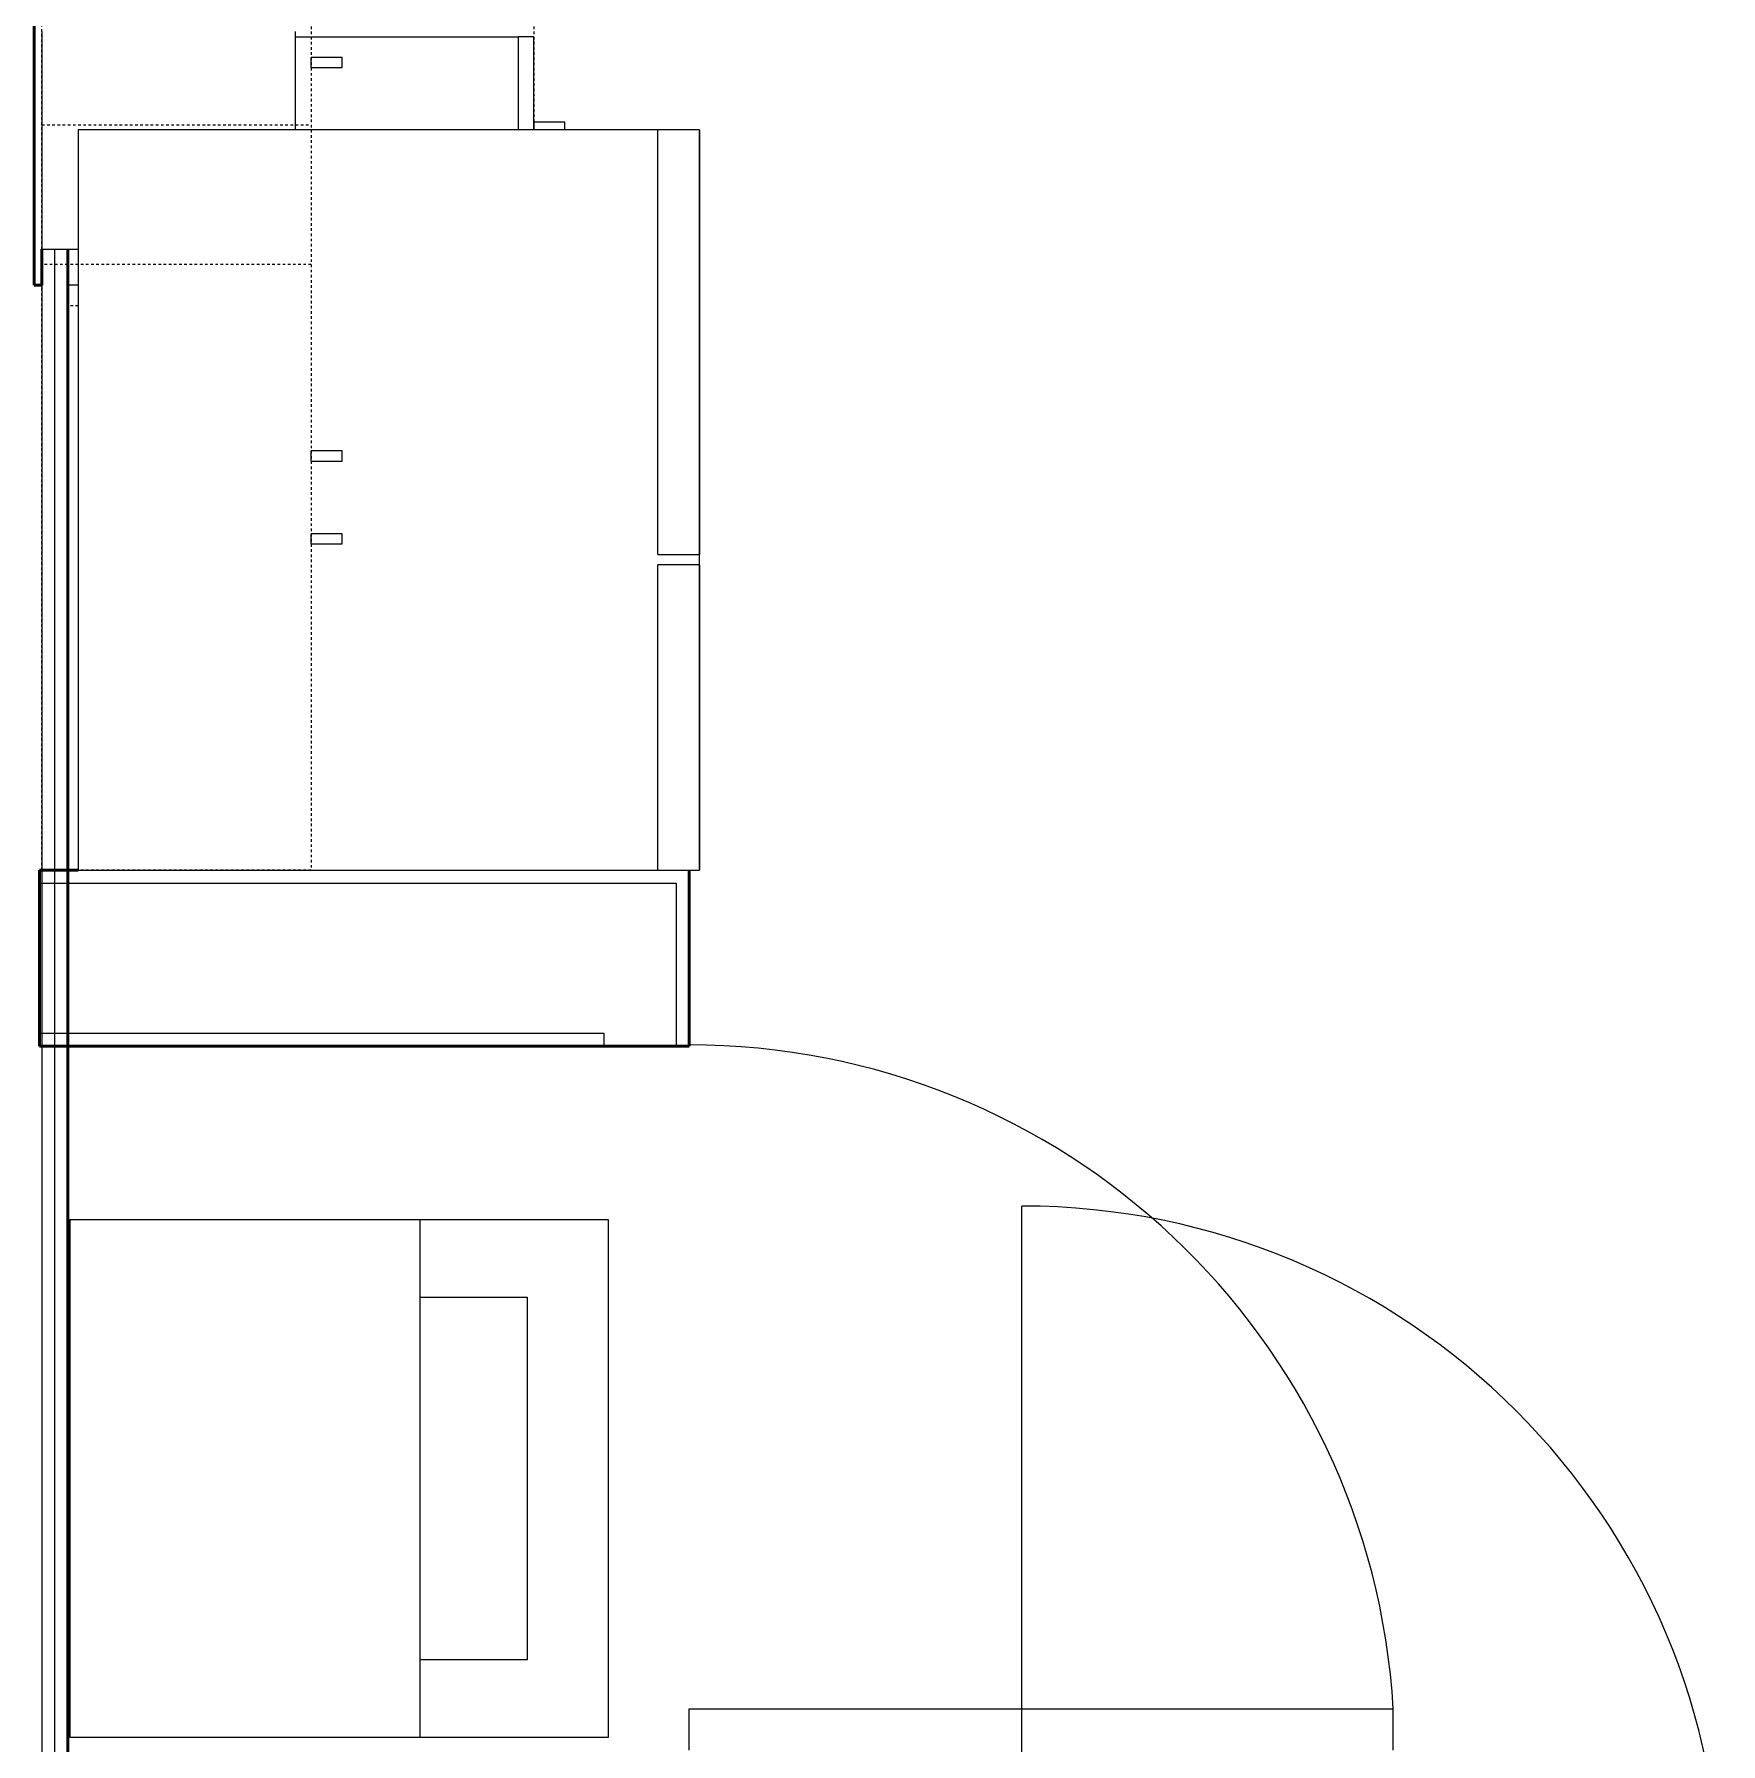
# Model space of a CAD drawing. Header units: inches. Extents: x -4266 to -1814, y 9706 to 12441.
# Drawn here: x -2932.9 to -2851.4, y 10021.7 to 10104.3 of the extents above; entities that cross this region are included whole.
import ezdxf

# ---------------------------------------------------------------- set-up
doc = ezdxf.new("R2010")
doc.units = ezdxf.units.IN
doc.header["$MEASUREMENT"] = 0
doc.linetypes.add('Dash', pattern=[0.25, 0.125, -0.125])
for name, color, linetype, lineweight in [('A-DOOR-1', 7, 'Continuous', 9), ('A-DOOR-2', 50, 'Continuous', 20), ('A-WALL', 113, 'Continuous', 13), ('A-WALL-3', 250, 'Continuous', 50), ('A-WALL-4', 10, 'Continuous', 13), ('I-WALL-3', 2, 'Continuous', 50), ('P-SANR-FIXT-2', 7, 'Continuous', 9), ('Q-CASE-2', 7, 'Continuous', 9), ('Q-CASE-4', 7, 'Dash', 9), ('Q-CASE-HDLN-1', 7, 'Dash', 9), ('Q-SPCQ-2', 7, 'Continuous', 9)]:
    doc.layers.add(name, color=color, linetype=linetype, lineweight=lineweight)

msp = doc.modelspace()

# ---------------------------------------------------------------- linework, layer by layer
at = {"layer": 'A-DOOR-1'}
msp.add_line((-2885.19874, 10013.93315), (-2885.19874, 10047.68315), dxfattribs=at)
for centre, radius, start in [((-2901.27514, 10021.4019), 34.06659, 3.365687), ((-2885.19874, 10013.93315), 33.75, 0)]:
    msp.add_arc(centre, radius, start, 90, dxfattribs=at)
at = {"layer": 'A-DOOR-2'}
for p, q in [((-2901.27514, 10023.4019), (-2867.26731, 10023.4019)), ((-2901.27514, 10021.4019), (-2901.27514, 10023.4019)), ((-2867.26731, 10021.4019), (-2867.26731, 10023.4019))]:
    msp.add_line(p, q, dxfattribs=at)
at = {"layer": 'A-WALL'}
for p, q in [((-2932.52374, 10018.0894), (-2932.52374, 10093.9019)), ((-2931.89874, 10018.0894), (-2931.89874, 10093.9019))]:
    msp.add_line(p, q, dxfattribs=at)
at = {"layer": 'A-WALL-3'}
for p, q in [((-2932.90295, 10156.1644), (-2932.90295, 10092.1519)), ((-2932.52795, 10092.1519), (-2932.52795, 10093.9019)), ((-2932.90295, 10092.1519), (-2932.52795, 10092.1519)), ((-2930.77654, 10063.9019), (-2932.65014, 10063.9019)), ((-2932.65014, 10063.9019), (-2932.65014, 10055.4019)), ((-2901.27514, 10055.4019), (-2901.27514, 10063.9019)), ((-2932.65014, 10055.4019), (-2906.02514, 10055.4019)), ((-2906.02514, 10055.4019), (-2901.27514, 10055.4019))]:
    msp.add_line(p, q, dxfattribs=at)
at = {"layer": 'A-WALL-4'}
for p, q in [((-2932.65014, 10063.2769), (-2906.02514, 10063.2769)), ((-2906.02514, 10063.2769), (-2905.40014, 10063.2769)), ((-2905.40014, 10063.2769), (-2901.90014, 10063.2769)), ((-2901.90014, 10063.2769), (-2901.90014, 10055.4019)), ((-2932.65014, 10056.0269), (-2906.02514, 10056.0269)), ((-2906.02514, 10056.0269), (-2905.40014, 10056.0269)), ((-2905.40014, 10056.0269), (-2905.40014, 10055.4019))]:
    msp.add_line(p, q, dxfattribs=at)
at = {"layer": 'I-WALL-3'}
msp.add_line((-2931.27374, 10018.0894), (-2931.27374, 10093.9019), dxfattribs=at)
at = {"layer": 'P-SANR-FIXT-2'}
for p, q in [((-2931.18764, 10047.0269), (-2905.18764, 10047.0269)), ((-2931.18764, 10047.0269), (-2931.18764, 10022.0269)), ((-2914.28139, 10047.0269), (-2914.28139, 10022.0269)), ((-2905.18764, 10047.0269), (-2905.18764, 10022.0269)), ((-2914.28139, 10043.2769), (-2909.09389, 10043.2769)), ((-2909.09389, 10043.2769), (-2909.09389, 10025.7769)), ((-2909.09389, 10025.7769), (-2914.28139, 10025.7769)), ((-2905.18764, 10022.0269), (-2931.18764, 10022.0269))]:
    msp.add_line(p, q, dxfattribs=at)
at = {"layer": 'Q-CASE-2'}
for p, q in [((-2932.52795, 10104.4019), (-2932.52795, 10093.9019)), ((-2920.27795, 10099.6519), (-2920.27795, 10104.4019)), ((-2920.27795, 10104.1519), (-2909.52654, 10104.1519)), ((-2908.77654, 10104.1519), (-2909.52654, 10104.1519)), ((-2909.52654, 10104.1519), (-2909.52654, 10099.6519)), ((-2908.77654, 10099.6519), (-2908.77654, 10104.1519)), ((-2919.52795, 10102.66345), (-2919.52795, 10103.1519)), ((-2918.02869, 10103.1519), (-2919.52795, 10103.1519)), ((-2919.52795, 10102.66345), (-2918.02869, 10102.66345)), ((-2918.02869, 10102.66345), (-2918.02869, 10103.1519)), ((-2907.27654, 10100.0269), (-2908.77654, 10100.0269)), ((-2908.77654, 10100.0269), (-2908.77654, 10099.6519)), ((-2907.27654, 10099.6519), (-2907.27654, 10100.0269)), ((-2932.52795, 10093.9019), (-2930.77654, 10093.9019)), ((-2930.77654, 10092.1519), (-2931.27374, 10092.1519)), ((-2919.52795, 10083.66345), (-2919.52795, 10084.1519)), ((-2918.02869, 10084.1519), (-2919.52795, 10084.1519)), ((-2919.52795, 10083.66345), (-2918.02869, 10083.66345)), ((-2918.02869, 10083.66345), (-2918.02869, 10084.1519)), ((-2919.52795, 10079.66345), (-2919.52795, 10080.1519)), ((-2918.02869, 10080.1519), (-2919.52795, 10080.1519)), ((-2918.02869, 10079.66345), (-2918.02869, 10080.1519)), ((-2919.52795, 10079.66345), (-2918.02869, 10079.66345))]:
    msp.add_line(p, q, dxfattribs=at)
at = {"layer": 'Q-CASE-4'}
for p, q in [((-2932.52795, 10093.1519), (-2932.52795, 10105.1519)), ((-2919.52795, 10105.1519), (-2919.52795, 10093.1519)), ((-2932.52795, 10063.9019), (-2932.52795, 10099.9019)), ((-2932.52795, 10099.9019), (-2919.52795, 10099.9019)), ((-2919.52795, 10099.9019), (-2919.52795, 10063.9019)), ((-2919.52795, 10093.1519), (-2932.52795, 10093.1519)), ((-2919.52795, 10063.9019), (-2932.52795, 10063.9019))]:
    msp.add_line(p, q, dxfattribs=at)
at = {"layer": 'Q-CASE-HDLN-1'}
for p, q in [((-2908.77654, 10105.1519), (-2908.77654, 10099.6519)), ((-2930.77654, 10091.1519), (-2931.27374, 10091.1519))]:
    msp.add_line(p, q, dxfattribs=at)
at = {"layer": 'Q-SPCQ-2'}
for p, q in [((-2930.77654, 10099.6519), (-2930.77654, 10063.9019)), ((-2900.77654, 10099.6519), (-2930.77654, 10099.6519)), ((-2902.77654, 10079.1519), (-2902.77654, 10099.6519)), ((-2900.77654, 10099.6519), (-2902.77654, 10099.6519)), ((-2900.77654, 10063.9019), (-2900.77654, 10099.6519)), ((-2900.77654, 10099.6519), (-2900.77654, 10079.1519)), ((-2902.77654, 10079.1519), (-2900.77654, 10079.1519)), ((-2902.77654, 10063.9019), (-2902.77654, 10078.6519)), ((-2900.77654, 10078.6519), (-2902.77654, 10078.6519)), ((-2900.77654, 10078.6519), (-2900.77654, 10063.9019)), ((-2930.77654, 10063.9019), (-2900.77654, 10063.9019)), ((-2902.77654, 10063.9019), (-2900.77654, 10063.9019))]:
    msp.add_line(p, q, dxfattribs=at)

doc.saveas('drawing.dxf')
